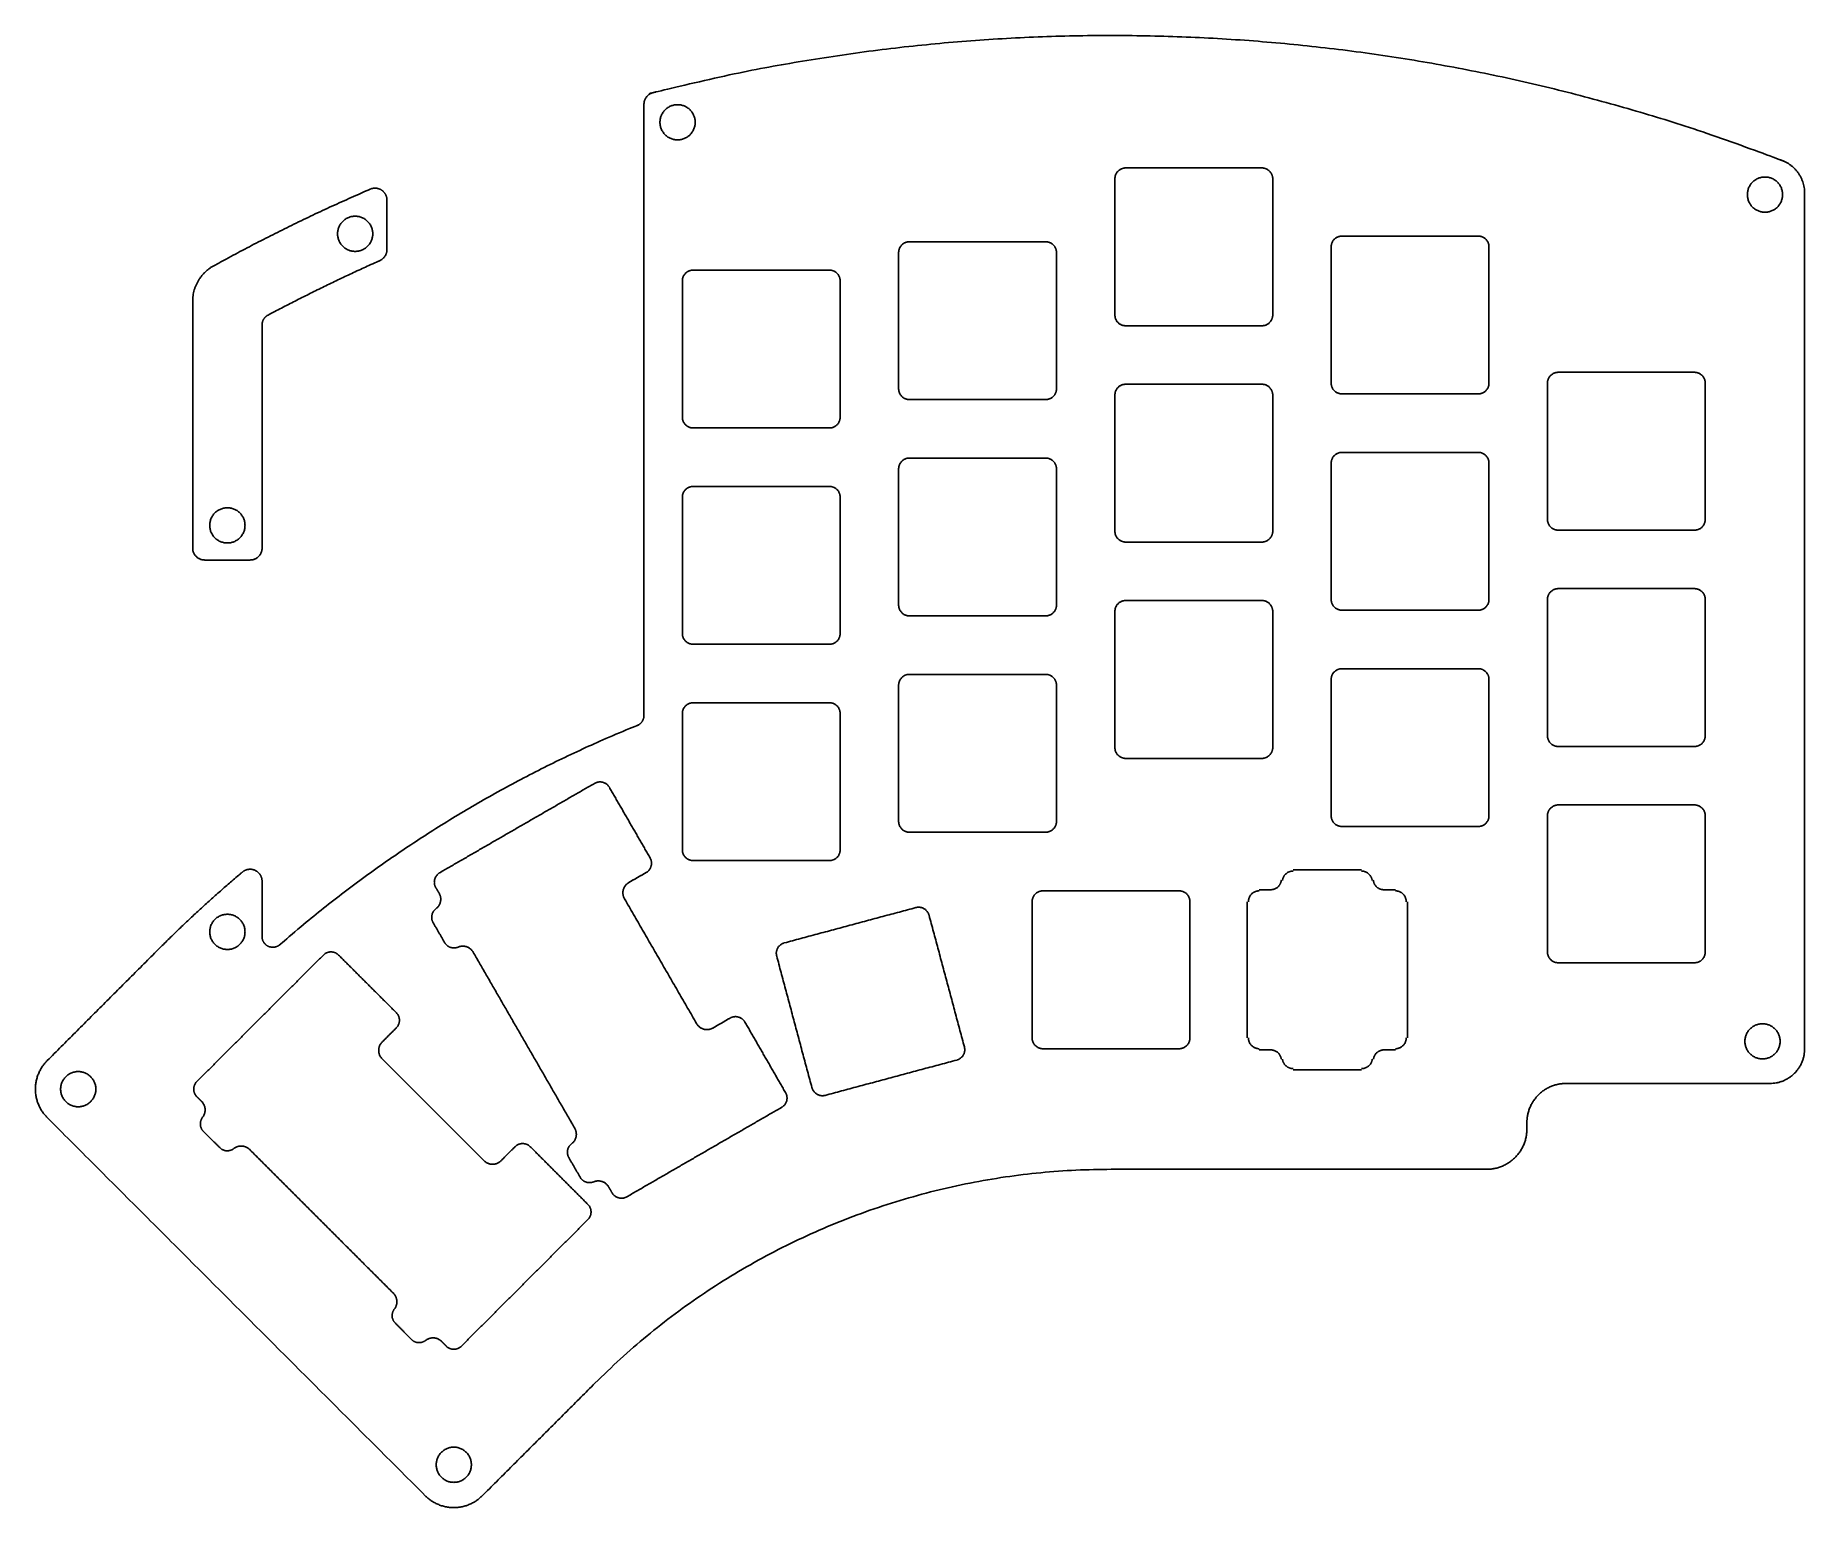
# Model space of a CAD drawing. Header units: millimetres. Extents: x -140 to 16, y -55 to 75.
import ezdxf

# ---------------------------------------------------------------- set-up
doc = ezdxf.new("R2010")
doc.units = ezdxf.units.MM
doc.header["$MEASUREMENT"] = 0
doc.layers.add('0.1mm kerf$MX Plate', color=18, linetype='Continuous', true_color=0x000000)

msp = doc.modelspace()

# ---------------------------------------------------------------- linework, layer by layer
at = {"layer": '0.1mm kerf$MX Plate'}
for points, weights, knots in [([(-86.53, 68.66), (-86.53, 69.48), (-85.73, 69.68), (-35.04, 82.53), (13.75, 63.69), (15.7, 62.94), (15.7, 60.85)], [1, 0.789235595945, 1, 0.952812989386, 1, 0.824691044579, 1], [296.560757, 296.560757, 296.560757, 297.883224, 297.883224, 399.111851, 399.111851, 402.718694, 402.718694, 402.718694]), ([(-82.02, 67.07), (-82.02, 68.62), (-83.57, 68.62), (-85.12, 68.62), (-85.12, 67.07), (-85.12, 65.52), (-83.57, 65.52), (-82.02, 65.52), (-82.02, 67.07)], [1, 0.707106781187, 1, 0.707106781187, 1, 0.707106781187, 1, 0.707106781187, 1], [0, 0, 0, 2.513274, 2.513274, 5.026548, 5.026548, 7.539822, 7.539822, 10.053096, 10.053096, 10.053096]), ([(-126.28, 51.31), (-126.28, 53.41), (-124.43, 54.43), (-117.7, 58.13), (-110.64, 61.18), (-110.12, 61.41), (-109.65, 61.1), (-109.17, 60.79), (-109.17, 60.22)], [1, 0.860681603951, 1, 0.998905155798, 1, 0.880014187472, 1, 0.880014187472, 1], [61.768006, 61.768006, 61.768006, 65.507332, 65.507332, 80.867119, 80.867119, 81.856927, 81.856927, 82.846736, 82.846736, 82.846736]), ([(13.76, 60.7), (13.76, 62.25), (12.21, 62.25), (10.66, 62.25), (10.66, 60.7), (10.66, 59.15), (12.21, 59.15), (13.76, 59.15), (13.76, 60.7)], [1, 0.707106781187, 1, 0.707106781187, 1, 0.707106781187, 1, 0.707106781187, 1], [0, 0, 0, 2.513274, 2.513274, 5.026548, 5.026548, 7.539822, 7.539822, 10.053096, 10.053096, 10.053096]), ([(-110.42, 57.25), (-110.42, 58.8), (-111.97, 58.8), (-113.52, 58.8), (-113.52, 57.25), (-113.52, 55.7), (-111.97, 55.7), (-110.42, 55.7), (-110.42, 57.25)], [1, 0.707106781187, 1, 0.707106781187, 1, 0.707106781187, 1, 0.707106781187, 1], [0, 0, 0, 2.513274, 2.513274, 5.026548, 5.026548, 7.539822, 7.539822, 10.053096, 10.053096, 10.053096]), ([(-109.17, 55.85), (-109.17, 55.17), (-109.8, 54.89), (-114.82, 52.65), (-119.67, 50.07), (-120.17, 49.8), (-120.17, 49.23)], [1, 0.838904498839, 1, 0.99939545593, 1, 0.857320110452, 1], [0, 0, 0, 1.151058, 1.151058, 12.146917, 12.146917, 13.228427, 13.228427, 13.228427]), ([(-121.67, 31.57), (-121.67, 33.12), (-123.22, 33.12), (-124.78, 33.12), (-124.78, 31.57), (-124.78, 30.02), (-123.22, 30.02), (-121.67, 30.02), (-121.67, 31.57)], [1, 0.707106781187, 1, 0.707106781187, 1, 0.707106781187, 1, 0.707106781187, 1], [0, 0, 0, 2.513274, 2.513274, 5.026548, 5.026548, 7.539822, 7.539822, 10.053096, 10.053096, 10.053096]), ([(-120.17, -4.63), (-120.17, -5.25), (-119.62, -5.5), (-119.06, -5.75), (-118.6, -5.35), (-104.48, 6.94), (-87.12, 13.95), (-86.53, 14.19), (-86.53, 14.83)], [1, 0.840934484366, 1, 0.840934484366, 1, 0.986193788493, 1, 0.828943072151, 1], [202.177653, 202.177653, 202.177653, 203.32123, 203.32123, 204.464807, 204.464807, 241.546669, 241.546669, 242.733831, 242.733831, 242.733831]), ([(-129.18, -5.65), (-125.68, -2.15), (-121.9, 1.04), (-121.39, 1.47), (-120.78, 1.19), (-120.17, 0.91), (-120.17, 0.24)], [1, 0.999129909507, 1, 0.842876667698, 1, 0.842876667698, 1], [185.149725, 185.149725, 185.149725, 195.032802, 195.032802, 196.16918, 196.16918, 197.305559, 197.305559, 197.305559]), ([(-104.57, -0.83), (-104.11, -1.63), (-104.85, -2.19), (-105.52, -2.7), (-105.1, -3.42)], [1, 0.75, 1, 0.75, 1], [45.816482, 45.816482, 45.816482, 47.26195, 47.26195, 48.707419, 48.707419, 48.707419]), ([(-121.67, -4.23), (-121.67, -2.68), (-123.22, -2.68), (-124.78, -2.68), (-124.78, -4.23), (-124.78, -5.78), (-123.22, -5.78), (-121.67, -5.78), (-121.67, -4.23)], [1, 0.707106781187, 1, 0.707106781187, 1, 0.707106781187, 1, 0.707106781187, 1], [0, 0, 0, 2.513274, 2.513274, 5.026548, 5.026548, 7.539822, 7.539822, 10.053096, 10.053096, 10.053096]), ([(-104.09, -5.17), (-103.67, -5.89), (-102.9, -5.57), (-102.04, -5.21), (-101.58, -6.01)], [1, 0.75, 1, 0.75, 1], [50.723105, 50.723105, 50.723105, 52.168574, 52.168574, 53.614042, 53.614042, 53.614042]), ([(13.54, -13.87), (13.54, -12.32), (11.99, -12.32), (10.44, -12.32), (10.44, -13.87), (10.44, -15.42), (11.99, -15.42), (13.54, -15.42), (13.54, -13.87)], [1, 0.707106781187, 1, 0.707106781187, 1, 0.707106781187, 1, 0.707106781187, 1], [0, 0, 0, 2.513274, 2.513274, 5.026548, 5.026548, 7.539822, 7.539822, 10.053096, 10.053096, 10.053096]), ([(-134.81, -18.08), (-134.81, -16.53), (-136.36, -16.53), (-137.91, -16.53), (-137.91, -18.08), (-137.91, -19.63), (-136.36, -19.63), (-134.81, -19.63), (-134.81, -18.08)], [1, 0.707106781187, 1, 0.707106781187, 1, 0.707106781187, 1, 0.707106781187, 1], [0, 0, 0, 2.513274, 2.513274, 5.026548, 5.026548, 7.539822, 7.539822, 10.053096, 10.053096, 10.053096]), ([(-125.49, -19.17), (-124.84, -19.82), (-125.4, -20.55), (-125.92, -21.22), (-125.33, -21.81)], [1, 0.75, 1, 0.75, 1], [102.940773, 102.940773, 102.940773, 104.386241, 104.386241, 105.83171, 105.83171, 105.83171]), ([(-92.63, -21.52), (-92.16, -22.32), (-92.9, -22.88), (-93.57, -23.39), (-93.15, -24.11)], [1, 0.75, 1, 0.75, 1], [71.520415, 71.520415, 71.520415, 72.965884, 72.965884, 74.411352, 74.411352, 74.411352]), ([(-92.15, -25.84), (-91.73, -26.57), (-90.96, -26.24), (-90.11, -25.89), (-89.64, -26.69)], [1, 0.75, 1, 0.75, 1], [76.411352, 76.411352, 76.411352, 77.856821, 77.856821, 79.302289, 79.302289, 79.302289]), ([(-108.6, -36.06), (-107.94, -36.72), (-108.51, -37.45), (-109.03, -38.11), (-108.43, -38.7)], [1, 0.75, 1, 0.75, 1], [19.351842, 19.351842, 19.351842, 20.79731, 20.79731, 22.242779, 22.242779, 22.242779]), ([(-107.01, -40.13), (-106.42, -40.72), (-105.75, -40.2), (-105.02, -39.64), (-104.37, -40.29)], [1, 0.75, 1, 0.75, 1], [24.258465, 24.258465, 24.258465, 25.703934, 25.703934, 27.149402, 27.149402, 27.149402]), ([(-101.73, -51.16), (-101.73, -49.61), (-103.28, -49.61), (-104.83, -49.61), (-104.83, -51.16), (-104.83, -52.71), (-103.28, -52.71), (-101.73, -52.71), (-101.73, -51.16)], [1, 0.707106781187, 1, 0.707106781187, 1, 0.707106781187, 1, 0.707106781187, 1], [0, 0, 0, 2.513274, 2.513274, 5.026548, 5.026548, 7.539822, 7.539822, 10.053096, 10.053096, 10.053096])]:
    msp.add_rational_spline(points, weights, degree=2, knots=knots, dxfattribs=at)
for points in [[(-86.53, 14.83), (-86.53, 41.74), (-86.53, 68.66)], [(-32.1, 63.05), (-38.1, 63.05), (-44.1, 63.05)], [(-45.05, 62.1), (-45.05, 56.1), (-45.05, 50.1)], [(-31.15, 50.1), (-31.15, 56.1), (-31.15, 62.1)], [(-109.17, 60.22), (-109.17, 58.04), (-109.17, 55.85)], [(-51.15, 56.55), (-57.15, 56.55), (-63.15, 56.55)], [(-13.05, 57.05), (-19.05, 57.05), (-25.05, 57.05)], [(-64.1, 55.6), (-64.1, 49.6), (-64.1, 43.6)], [(-50.2, 43.6), (-50.2, 49.6), (-50.2, 55.6)], [(-26, 56.1), (-26, 50.1), (-26, 44.1)], [(-12.1, 44.1), (-12.1, 50.1), (-12.1, 56.1)], [(-83.15, 53.1), (-83.15, 47.1), (-83.15, 41.1)], [(-70.2, 54.05), (-76.2, 54.05), (-82.2, 54.05)], [(-69.25, 41.1), (-69.25, 47.1), (-69.25, 53.1)], [(-126.28, 29.57), (-126.28, 40.44), (-126.28, 51.31)], [(-120.17, 49.23), (-120.17, 39.4), (-120.17, 29.57)], [(-44.1, 49.15), (-38.1, 49.15), (-32.1, 49.15)], [(-32.1, 44), (-38.1, 44), (-44.1, 44)], [(-6.95, 44.1), (-6.95, 38.1), (-6.95, 32.1)], [(6, 45.05), (0, 45.05), (-6, 45.05)], [(6.95, 32.1), (6.95, 38.1), (6.95, 44.1)], [(-63.15, 42.65), (-57.15, 42.65), (-51.15, 42.65)], [(-45.05, 43.05), (-45.05, 37.05), (-45.05, 31.05)], [(-31.15, 31.05), (-31.15, 37.05), (-31.15, 43.05)], [(-25.05, 43.15), (-19.05, 43.15), (-13.05, 43.15)], [(-82.2, 40.15), (-76.2, 40.15), (-70.2, 40.15)], [(-51.15, 37.5), (-57.15, 37.5), (-63.15, 37.5)], [(-13.05, 38), (-19.05, 38), (-25.05, 38)], [(-64.1, 36.55), (-64.1, 30.55), (-64.1, 24.55)], [(-50.2, 24.55), (-50.2, 30.55), (-50.2, 36.55)], [(-26, 37.05), (-26, 31.05), (-26, 25.05)], [(-12.1, 25.05), (-12.1, 31.05), (-12.1, 37.05)], [(-70.2, 35), (-76.2, 35), (-82.2, 35)], [(-83.15, 34.05), (-83.15, 28.05), (-83.15, 22.05)], [(-69.25, 22.05), (-69.25, 28.05), (-69.25, 34.05)], [(-44.1, 30.1), (-38.1, 30.1), (-32.1, 30.1)], [(-6, 31.15), (0, 31.15), (6, 31.15)], [(-121.22, 28.52), (-123.22, 28.52), (-125.22, 28.52)], [(-32.1, 24.95), (-38.1, 24.95), (-44.1, 24.95)], [(-6.95, 25.05), (-6.95, 19.05), (-6.95, 13.05)], [(6, 26), (0, 26), (-6, 26)], [(6.95, 13.05), (6.95, 19.05), (6.95, 25.05)], [(-63.15, 23.6), (-57.15, 23.6), (-51.15, 23.6)], [(-45.05, 24), (-45.05, 18), (-45.05, 12)], [(-31.15, 12), (-31.15, 18), (-31.15, 24)], [(-25.05, 24.1), (-19.05, 24.1), (-13.05, 24.1)], [(-82.2, 21.1), (-76.2, 21.1), (-70.2, 21.1)], [(-13.05, 18.95), (-19.05, 18.95), (-25.05, 18.95)], [(-64.1, 17.5), (-64.1, 11.5), (-64.1, 5.5)], [(-51.15, 18.45), (-57.15, 18.45), (-63.15, 18.45)], [(-50.2, 5.5), (-50.2, 11.5), (-50.2, 17.5)], [(-26, 18), (-26, 12), (-26, 6)], [(-12.1, 6), (-12.1, 12), (-12.1, 18)], [(-70.2, 15.95), (-76.2, 15.95), (-82.2, 15.95)], [(-83.15, 15), (-83.15, 9), (-83.15, 3)], [(-69.25, 3), (-69.25, 9), (-69.25, 15)], [(-44.1, 11.05), (-38.1, 11.05), (-32.1, 11.05)], [(-6, 12.1), (0, 12.1), (6, 12.1)], [(-90.88, 8.85), (-97.7, 4.92), (-104.52, 0.98)], [(-85.99, 2.29), (-87.79, 5.4), (-89.58, 8.5)], [(6, 6.95), (0, 6.95), (-6, 6.95)], [(-25.05, 5.05), (-19.05, 5.05), (-13.05, 5.05)], [(-6.95, 6), (-6.95, 0), (-6.95, -6)], [(6.95, -6), (6.95, 0), (6.95, 6)], [(-63.15, 4.55), (-57.15, 4.55), (-51.15, 4.55)], [(-82.2, 2.05), (-76.2, 2.05), (-70.2, 2.05)], [(-120.17, 0.24), (-120.17, -2.2), (-120.17, -4.63)], [(-87.86, 0.12), (-87.1, 0.56), (-86.34, 0.99)], [(-29.35, 1.23), (-26.34, 1.23), (-23.34, 1.23)], [(-104.87, -0.32), (-104.72, -0.57), (-104.57, -0.83)], [(-81.89, -12.31), (-85.07, -6.82), (-88.24, -1.32)], [(-39.39, -0.62), (-45.39, -0.62), (-51.39, -0.62)], [(-32.34, -0.52), (-31.84, -0.52), (-31.34, -0.52)], [(-21.35, -0.52), (-20.84, -0.52), (-20.34, -0.52)], [(-62.58, -2.09), (-68.38, -3.65), (-74.17, -5.2)], [(-58.31, -14.36), (-59.86, -8.56), (-61.42, -2.77)], [(-52.34, -1.57), (-52.34, -7.57), (-52.34, -13.57)], [(-38.44, -13.57), (-38.44, -7.57), (-38.44, -1.57)], [(-33.39, -13.57), (-33.39, -7.57), (-33.39, -1.57)], [(-19.29, -1.57), (-19.29, -7.57), (-19.29, -13.57)], [(-105.1, -3.42), (-104.59, -4.3), (-104.09, -5.17)], [(-139.09, -15.57), (-134.14, -10.61), (-129.18, -5.65)], [(-101.58, -6.01), (-97.1, -13.77), (-92.63, -21.52)], [(-114.77, -6.27), (-120.34, -11.84), (-125.91, -17.41)], [(-108.35, -11.34), (-110.89, -8.81), (-113.43, -6.27)], [(-74.84, -6.36), (-73.29, -12.16), (-71.74, -17.95)], [(-6, -6.95), (0, -6.95), (6, -6.95)], [(-78.94, -11.82), (-79.7, -12.26), (-80.46, -12.7)], [(-74.06, -18.39), (-75.85, -15.28), (-77.64, -12.17)], [(-109.59, -13.93), (-108.97, -13.31), (-108.35, -12.69)], [(-100.61, -24.39), (-105.1, -19.9), (-109.59, -15.41)], [(-70.57, -18.63), (-64.78, -17.07), (-58.98, -15.52)], [(-51.39, -14.52), (-45.39, -14.52), (-39.39, -14.52)], [(-31.34, -14.62), (-31.84, -14.62), (-32.34, -14.62)], [(-20.34, -14.62), (-20.84, -14.62), (-21.34, -14.62)], [(-23.32, -16.37), (-26.34, -16.37), (-29.35, -16.37)], [(12.65, -17.58), (3.67, -17.58), (-5.31, -17.58)], [(-125.91, -18.75), (-125.7, -18.96), (-125.49, -19.17)], [(-88.04, -27.56), (-81.22, -23.62), (-74.4, -19.68)], [(-105.79, -53.89), (-122.44, -37.24), (-139.09, -20.59)], [(-125.33, -21.81), (-124.61, -22.52), (-123.9, -23.23)], [(-8.76, -21.03), (-8.76, -21.31), (-8.76, -21.59)], [(-97.89, -23.15), (-98.51, -23.77), (-99.13, -24.39)], [(-91.47, -28.23), (-94.01, -25.69), (-96.54, -23.15)], [(-121.26, -23.4), (-114.93, -29.73), (-108.6, -36.06)], [(-93.15, -24.11), (-92.65, -24.98), (-92.15, -25.84)], [(-12.31, -25.14), (-28.85, -25.14), (-45.39, -25.14)], [(-89.64, -26.69), (-89.49, -26.95), (-89.34, -27.21)], [(-102.61, -40.71), (-97.04, -35.14), (-91.47, -29.57)], [(-108.43, -38.7), (-107.72, -39.41), (-107.01, -40.13)], [(-104.37, -40.29), (-104.16, -40.5), (-103.95, -40.71)], [(-90.85, -43.98), (-95.81, -48.94), (-100.77, -53.89)]]:
    msp.add_open_spline(points, degree=2, dxfattribs=at)
for points, weights in [([(-44.1, 63.05), (-45.05, 63.05), (-45.05, 62.1)], [1, 0.707106781187, 1]), ([(-31.15, 62.1), (-31.15, 63.05), (-32.1, 63.05)], [1, 0.707106781187, 1]), ([(-63.15, 56.55), (-64.1, 56.55), (-64.1, 55.6)], [1, 0.707106781187, 1]), ([(-50.2, 55.6), (-50.2, 56.55), (-51.15, 56.55)], [1, 0.707106781187, 1]), ([(-25.05, 57.05), (-26, 57.05), (-26, 56.1)], [1, 0.707106781187, 1]), ([(-12.1, 56.1), (-12.1, 57.05), (-13.05, 57.05)], [1, 0.707106781187, 1]), ([(-82.2, 54.05), (-83.15, 54.05), (-83.15, 53.1)], [1, 0.707106781187, 1]), ([(-69.25, 53.1), (-69.25, 54.05), (-70.2, 54.05)], [1, 0.707106781187, 1]), ([(-45.05, 50.1), (-45.05, 49.15), (-44.1, 49.15)], [1, 0.707106781187, 1]), ([(-32.1, 49.15), (-31.15, 49.15), (-31.15, 50.1)], [1, 0.707106781187, 1]), ([(-44.1, 44), (-45.05, 44), (-45.05, 43.05)], [1, 0.707106781187, 1]), ([(-31.15, 43.05), (-31.15, 44), (-32.1, 44)], [1, 0.707106781187, 1]), ([(-26, 44.1), (-26, 43.15), (-25.05, 43.15)], [1, 0.707106781187, 1]), ([(-13.05, 43.15), (-12.1, 43.15), (-12.1, 44.1)], [1, 0.707106781187, 1]), ([(-6, 45.05), (-6.95, 45.05), (-6.95, 44.1)], [1, 0.707106781187, 1]), ([(6.95, 44.1), (6.95, 45.05), (6, 45.05)], [1, 0.707106781187, 1]), ([(-64.1, 43.6), (-64.1, 42.65), (-63.15, 42.65)], [1, 0.707106781187, 1]), ([(-51.15, 42.65), (-50.2, 42.65), (-50.2, 43.6)], [1, 0.707106781187, 1]), ([(-83.15, 41.1), (-83.15, 40.15), (-82.2, 40.15)], [1, 0.707106781187, 1]), ([(-70.2, 40.15), (-69.25, 40.15), (-69.25, 41.1)], [1, 0.707106781187, 1]), ([(-63.15, 37.5), (-64.1, 37.5), (-64.1, 36.55)], [1, 0.707106781187, 1]), ([(-50.2, 36.55), (-50.2, 37.5), (-51.15, 37.5)], [1, 0.707106781187, 1]), ([(-25.05, 38), (-26, 38), (-26, 37.05)], [1, 0.707106781187, 1]), ([(-12.1, 37.05), (-12.1, 38), (-13.05, 38)], [1, 0.707106781187, 1]), ([(-82.2, 35), (-83.15, 35), (-83.15, 34.05)], [1, 0.707106781187, 1]), ([(-69.25, 34.05), (-69.25, 35), (-70.2, 35)], [1, 0.707106781187, 1]), ([(-6.95, 32.1), (-6.95, 31.15), (-6, 31.15)], [1, 0.707106781187, 1]), ([(6, 31.15), (6.95, 31.15), (6.95, 32.1)], [1, 0.707106781187, 1]), ([(-45.05, 31.05), (-45.05, 30.1), (-44.1, 30.1)], [1, 0.707106781187, 1]), ([(-32.1, 30.1), (-31.15, 30.1), (-31.15, 31.05)], [1, 0.707106781187, 1]), ([(-125.22, 28.52), (-126.28, 28.52), (-126.28, 29.57)], [1, 0.707106781187, 1]), ([(-120.17, 29.57), (-120.17, 28.52), (-121.22, 28.52)], [1, 0.707106781187, 1]), ([(-44.1, 24.95), (-45.05, 24.95), (-45.05, 24)], [1, 0.707106781187, 1]), ([(-31.15, 24), (-31.15, 24.95), (-32.1, 24.95)], [1, 0.707106781187, 1]), ([(-26, 25.05), (-26, 24.1), (-25.05, 24.1)], [1, 0.707106781187, 1]), ([(-13.05, 24.1), (-12.1, 24.1), (-12.1, 25.05)], [1, 0.707106781187, 1]), ([(-6, 26), (-6.95, 26), (-6.95, 25.05)], [1, 0.707106781187, 1]), ([(6.95, 25.05), (6.95, 26), (6, 26)], [1, 0.707106781187, 1]), ([(-64.1, 24.55), (-64.1, 23.6), (-63.15, 23.6)], [1, 0.707106781187, 1]), ([(-51.15, 23.6), (-50.2, 23.6), (-50.2, 24.55)], [1, 0.707106781187, 1]), ([(-83.15, 22.05), (-83.15, 21.1), (-82.2, 21.1)], [1, 0.707106781187, 1]), ([(-70.2, 21.1), (-69.25, 21.1), (-69.25, 22.05)], [1, 0.707106781187, 1]), ([(-25.05, 18.95), (-26, 18.95), (-26, 18)], [1, 0.707106781187, 1]), ([(-12.1, 18), (-12.1, 18.95), (-13.05, 18.95)], [1, 0.707106781187, 1]), ([(-63.15, 18.45), (-64.1, 18.45), (-64.1, 17.5)], [1, 0.707106781187, 1]), ([(-50.2, 17.5), (-50.2, 18.45), (-51.15, 18.45)], [1, 0.707106781187, 1]), ([(-82.2, 15.95), (-83.15, 15.95), (-83.15, 15)], [1, 0.707106781187, 1]), ([(-69.25, 15), (-69.25, 15.95), (-70.2, 15.95)], [1, 0.707106781187, 1]), ([(-6.95, 13.05), (-6.95, 12.1), (-6, 12.1)], [1, 0.707106781187, 1]), ([(6, 12.1), (6.95, 12.1), (6.95, 13.05)], [1, 0.707106781187, 1]), ([(-45.05, 12), (-45.05, 11.05), (-44.1, 11.05)], [1, 0.707106781187, 1]), ([(-32.1, 11.05), (-31.15, 11.05), (-31.15, 12)], [1, 0.707106781187, 1]), ([(-89.58, 8.5), (-90.06, 9.33), (-90.88, 8.85)], [1, 0.707106781187, 1]), ([(-6, 6.95), (-6.95, 6.95), (-6.95, 6)], [1, 0.707106781187, 1]), ([(6.95, 6), (6.95, 6.95), (6, 6.95)], [1, 0.707106781187, 1]), ([(-64.1, 5.5), (-64.1, 4.55), (-63.15, 4.55)], [1, 0.707106781187, 1]), ([(-51.15, 4.55), (-50.2, 4.55), (-50.2, 5.5)], [1, 0.707106781187, 1]), ([(-26, 6), (-26, 5.05), (-25.05, 5.05)], [1, 0.707106781187, 1]), ([(-13.05, 5.05), (-12.1, 5.05), (-12.1, 6)], [1, 0.707106781187, 1]), ([(-86.34, 0.99), (-85.52, 1.47), (-85.99, 2.29)], [1, 0.707106781187, 1]), ([(-83.15, 3), (-83.15, 2.05), (-82.2, 2.05)], [1, 0.707106781187, 1]), ([(-70.2, 2.05), (-69.25, 2.05), (-69.25, 3)], [1, 0.707106781187, 1]), ([(-104.52, 0.98), (-105.34, 0.5), (-104.87, -0.32)], [1, 0.707106781187, 1]), ([(-88.24, -1.32), (-88.77, -0.41), (-87.86, 0.12)], [1, 0.707106781187, 1]), ([(-31.34, -0.52), (-30.5, -0.52), (-30.39, 0.31)], [1, 0.75, 1]), ([(-29.35, 1.13), (-30.19, 1.13), (-30.29, 0.3)], [1, 0.75, 1]), ([(-22.39, 0.3), (-22.5, 1.13), (-23.34, 1.13)], [1, 0.75, 1]), ([(-22.29, 0.31), (-22.19, -0.52), (-21.35, -0.52)], [1, 0.75, 1]), ([(-51.39, -0.62), (-52.34, -0.62), (-52.34, -1.57)], [1, 0.707106781187, 1]), ([(-38.44, -1.57), (-38.44, -0.62), (-39.39, -0.62)], [1, 0.707106781187, 1]), ([(-32.34, -0.62), (-33.29, -0.62), (-33.29, -1.57)], [1, 0.707106781187, 1]), ([(-19.39, -1.57), (-19.39, -0.62), (-20.34, -0.62)], [1, 0.707106781187, 1]), ([(-61.42, -2.77), (-61.66, -1.85), (-62.58, -2.09)], [1, 0.707106781187, 1]), ([(-113.43, -6.27), (-114.1, -5.6), (-114.77, -6.27)], [1, 0.707106781187, 1]), ([(-74.17, -5.2), (-75.09, -5.45), (-74.84, -6.36)], [1, 0.707106781187, 1]), ([(-6.95, -6), (-6.95, -6.95), (-6, -6.95)], [1, 0.707106781187, 1]), ([(6, -6.95), (6.95, -6.95), (6.95, -6)], [1, 0.707106781187, 1]), ([(-108.35, -12.69), (-107.68, -12.02), (-108.35, -11.34)], [1, 0.707106781187, 1]), ([(-80.46, -12.7), (-81.37, -13.22), (-81.89, -12.31)], [1, 0.707106781187, 1]), ([(-77.64, -12.17), (-78.12, -11.35), (-78.94, -11.82)], [1, 0.707106781187, 1]), ([(-109.59, -15.41), (-110.33, -14.67), (-109.59, -13.93)], [1, 0.707106781187, 1]), ([(-52.34, -13.57), (-52.34, -14.52), (-51.39, -14.52)], [1, 0.707106781187, 1]), ([(-39.39, -14.52), (-38.44, -14.52), (-38.44, -13.57)], [1, 0.707106781187, 1]), ([(-33.29, -13.57), (-33.29, -14.52), (-32.34, -14.52)], [1, 0.707106781187, 1]), ([(-20.34, -14.52), (-19.39, -14.52), (-19.39, -13.57)], [1, 0.707106781187, 1]), ([(-139.09, -20.59), (-141.61, -18.08), (-139.09, -15.57)], [1, 0.707106781187, 1]), ([(-58.98, -15.52), (-58.06, -15.27), (-58.31, -14.36)], [1, 0.707106781187, 1]), ([(-30.39, -15.45), (-30.5, -14.62), (-31.34, -14.62)], [1, 0.75, 1]), ([(-30.29, -15.44), (-30.19, -16.27), (-29.35, -16.27)], [1, 0.75, 1]), ([(-23.32, -16.27), (-22.48, -16.27), (-22.38, -15.44)], [1, 0.75, 1]), ([(-21.34, -14.62), (-22.17, -14.62), (-22.28, -15.45)], [1, 0.75, 1]), ([(15.7, -14.53), (15.7, -17.58), (12.65, -17.58)], [1, 0.707106781187, 1]), ([(-125.91, -17.41), (-126.58, -18.08), (-125.91, -18.75)], [1, 0.707106781187, 1]), ([(-74.4, -19.68), (-73.58, -19.21), (-74.06, -18.39)], [1, 0.707106781187, 1]), ([(-71.74, -17.95), (-71.49, -18.87), (-70.57, -18.63)], [1, 0.707106781187, 1]), ([(-5.31, -17.58), (-8.76, -17.58), (-8.76, -21.03)], [1, 0.707106781187, 1]), ([(-8.76, -21.59), (-8.76, -25.14), (-12.31, -25.14)], [1, 0.707106781187, 1]), ([(-123.9, -23.23), (-123.31, -23.83), (-122.65, -23.31)], [1, 0.75, 1]), ([(-122.65, -23.31), (-121.92, -22.74), (-121.26, -23.4)], [1, 0.75, 1]), ([(-96.54, -23.15), (-97.22, -22.48), (-97.89, -23.15)], [1, 0.707106781187, 1]), ([(-99.13, -24.39), (-99.87, -25.13), (-100.61, -24.39)], [1, 0.707106781187, 1]), ([(-45.39, -25.14), (-72.02, -25.14), (-90.85, -43.98)], [1, 0.923879532511, 1]), ([(-89.34, -27.21), (-88.87, -28.03), (-88.04, -27.56)], [1, 0.707106781187, 1]), ([(-91.47, -29.57), (-90.8, -28.9), (-91.47, -28.23)], [1, 0.707106781187, 1]), ([(-103.95, -40.71), (-103.28, -41.38), (-102.61, -40.71)], [1, 0.707106781187, 1]), ([(-100.77, -53.89), (-103.28, -56.41), (-105.79, -53.89)], [1, 0.707106781187, 1])]:
    msp.add_rational_spline(points, weights, degree=2, dxfattribs=at)
msp.add_open_spline([(15.7, 60.85), (15.7, 43.52), (15.7, 26.2), (15.7, 5.84), (15.7, -14.53)], degree=2, knots=[-94.219782, -94.219782, -94.219782, -59.574546, -59.574546, -18.849556, -18.849556, -18.849556], dxfattribs=at)

doc.saveas('drawing.dxf')
